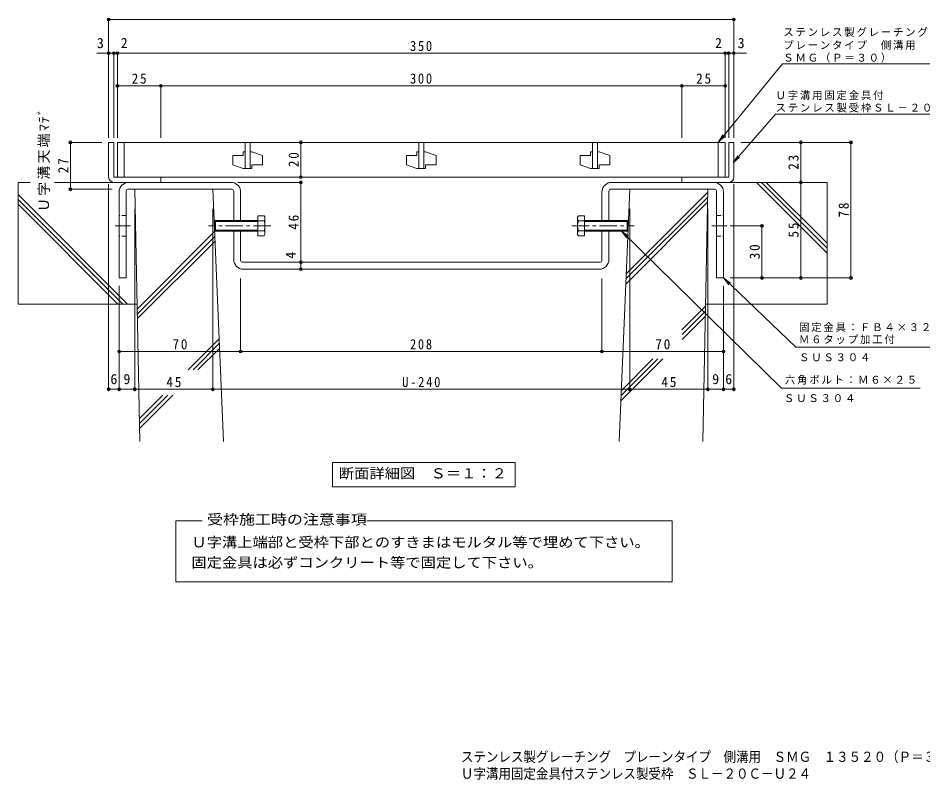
# Model space of a CAD drawing. Units: millimetres at full size. Extents: x -328 to 456, y -387 to 322.
# Drawn here: x -328 to 193, y -387 to 51 of the extents above; entities that cross this region are included whole.
import ezdxf
from ezdxf.enums import TextEntityAlignment as Align

# ---------------------------------------------------------------- set-up
doc = ezdxf.new("R2010")
doc.units = ezdxf.units.MM
doc.header["$LTSCALE"] = 2
doc.header["$PDMODE"] = 32
doc.header["$PDSIZE"] = 1.6
doc.linetypes.add('CHAIN1', pattern=[8, 5, -1, 1, -1])
doc.linetypes.add('DASHED1', pattern=[1.8, 1.2, -0.6])
for name, color, linetype, lineweight in [('D-1', 2, 'Continuous', 9), ('D-2', 3, 'Continuous', 9), ('D-4', 7, 'Continuous', 9), ('D-5', 7, 'Continuous', 9), ('D-6', 6, 'Continuous', 9), ('D-8', 3, 'Continuous', 9), ('D-A', 2, 'Continuous', 9)]:
    doc.layers.add(name, color=color, linetype=linetype, lineweight=lineweight)
doc.layers.add('F-0_F-0ﾚｲﾔ', color=2, linetype='Continuous')
doc.styles.add('ＭＳ ゴシック', font='')
doc.styles.get('ＭＳ ゴシック').set_extended_font_data('MS Gothic')

msp = doc.modelspace()

# ---------------------------------------------------------------- linework, layer by layer
at = {"layer": 'D-1'}
for p, q in [((-275.647, -40.561), (-275.647, -20.562)), ((-272.647, -20.562), (-275.647, -20.562)), ((81.353, -20.562), (84.353, -20.562)), ((84.353, -40.561), (84.353, -20.562)), ((-245.647, -43.561), (-245.647, -40.561)), ((54.353, -43.561), (54.353, -40.561)), ((-271.647, -43.561), (-272.647, -43.561)), ((-245.647, -43.561), (-271.647, -43.561)), ((54.353, -43.561), (80.353, -43.561)), ((80.353, -43.561), (81.353, -43.561))]:
    msp.add_line(p, q, dxfattribs=at)
for points in [[(-272.647, -20.562), (-272.647, -40.561), (-245.647, -40.561)], [(81.353, -20.562), (81.353, -40.561), (54.353, -40.561)]]:
    msp.add_lwpolyline(points, dxfattribs=at)
for centre, start, end in [((-272.647, -40.561), 180, 270), ((81.353, -40.561), 270, 0)]:
    msp.add_arc(centre, 3, start, end, dxfattribs=at)
at = {"layer": 'D-2'}
for p, q in [((79.353, -20.562), (-270.647, -20.562)), ((-266.647, -40.561), (-266.647, -20.562)), ((-197.147, -20.562), (-197.147, -35.562)), ((-194.147, -20.562), (-194.147, -35.562)), ((-97.147, -20.562), (-97.147, -35.562)), ((-94.147, -20.562), (-94.147, -35.562)), ((2.853, -20.562), (2.853, -35.562)), ((5.853, -20.562), (5.853, -35.562)), ((75.353, -40.561), (75.353, -20.562)), ((79.353, -20.562), (79.353, -40.561)), ((-204.147, -28.062), (-204.147, -33.562)), ((-204.147, -28.062), (-198.147, -28.062)), ((-198.147, -26.062), (-198.147, -28.062)), ((-197.147, -26.062), (-198.147, -26.062)), ((-193.147, -26.062), (-194.147, -26.062)), ((-104.147, -28.062), (-104.147, -33.562)), ((-104.147, -28.062), (-98.147, -28.062)), ((-98.147, -26.062), (-98.147, -28.062)), ((-97.147, -26.062), (-98.147, -26.062)), ((-93.147, -26.062), (-94.147, -26.062)), ((-4.147, -28.062), (-4.147, -33.562)), ((-4.147, -28.062), (1.853, -28.062)), ((1.853, -26.062), (1.853, -28.062)), ((2.853, -26.062), (1.853, -26.062)), ((6.853, -26.062), (5.853, -26.062)), ((-193.147, -33.562), (-187.147, -33.562)), ((-93.147, -33.562), (-87.147, -33.562)), ((6.853, -33.562), (12.853, -33.562))]:
    msp.add_line(p, q, dxfattribs=at)
for points in [[(-270.647, -20.562), (-270.647, -40.561), (79.353, -40.561)], [(-193.147, -26.062), (-187.147, -28.062), (-187.147, -33.562)], [(-93.147, -26.062), (-87.147, -28.062), (-87.147, -33.562)], [(6.853, -26.062), (12.853, -28.062), (12.853, -33.562)], [(-193.147, -33.562), (-193.147, -35.562), (-198.147, -35.562), (-204.147, -33.562)], [(-93.147, -33.562), (-93.147, -35.562), (-98.147, -35.562), (-104.147, -33.562)], [(6.853, -33.562), (6.853, -35.562), (1.853, -35.562), (-4.147, -33.562)]]:
    msp.add_lwpolyline(points, dxfattribs=at)
at = {"layer": 'D-4'}
for p, q in [((-275.647, 50.736), (-275.647, -17.971)), ((84.353, 50.136), (-275.647, 50.136)), ((84.353, 50.736), (84.353, -17.971)), ((-272.647, 31.319), (-272.647, -17.971)), ((-270.647, 31.319), (-270.647, -17.971)), ((79.353, 31.319), (79.353, -17.971)), ((81.353, 31.319), (81.353, -17.971)), ((-282.545, 30.719), (-272.647, 30.719)), ((-272.647, 30.719), (-270.647, 30.719)), ((-270.647, 30.719), (79.353, 30.719)), ((79.353, 30.719), (81.353, 30.719)), ((81.353, 30.719), (91.557, 30.719)), ((-245.647, 11.966), (-270.647, 11.966)), ((-245.647, 12.566), (-245.647, -17.971)), ((54.353, 11.966), (-245.647, 11.966)), ((54.353, 12.566), (54.353, -17.971)), ((79.353, 11.966), (54.353, 11.966)), ((-298.294, -20.562), (-279.647, -20.562)), ((-297.694, -47.561), (-297.694, -20.562)), ((-164.944, -40.561), (-164.944, -20.562)), ((75.353, -20.562), (78.995, -17.136)), ((152.332, -20.562), (88.353, -20.562)), ((122.827, -43.561), (122.827, -20.562)), ((151.732, -98.561), (151.732, -20.562)), ((-275.647, -163.218), (-275.647, -44.561)), ((-164.344, -43.561), (-201.247, -43.561)), ((-164.944, -89.561), (-164.944, -43.561)), ((124.105, -43.561), (76.673, -43.561)), ((84.353, -163.218), (84.353, -44.561)), ((122.827, -43.561), (122.827, -98.561)), ((-298.294, -47.561), (-273.671, -47.561)), ((-260.647, -163.218), (-260.647, -58.873)), ((-215.647, -163.218), (-215.647, -58.873)), ((24.353, -163.218), (24.353, -58.873)), ((69.353, -163.218), (69.353, -58.873)), ((101.114, -68.561), (82.223, -68.561)), ((100.514, -98.561), (100.514, -68.561)), ((-164.944, -93.561), (-164.944, -89.561)), ((-199.647, -141.506), (-199.647, -98.847)), ((8.353, -141.506), (8.353, -98.847)), ((152.332, -98.561), (82.223, -98.561)), ((-269.647, -163.218), (-269.647, -103.118)), ((78.353, -163.218), (78.353, -103.118)), ((-269.647, -140.906), (-199.647, -140.906)), ((-199.647, -140.906), (8.353, -140.906)), ((8.353, -140.906), (78.353, -140.906)), ((-269.647, -162.618), (-275.647, -162.618)), ((-269.647, -162.618), (-260.647, -162.618)), ((-260.647, -162.618), (-215.647, -162.618)), ((-215.647, -162.618), (24.353, -162.618)), ((24.353, -162.618), (69.353, -162.618)), ((69.353, -162.618), (78.353, -162.618)), ((78.353, -162.618), (84.353, -162.618))]:
    msp.add_line(p, q, dxfattribs=at)
msp.add_lwpolyline([(112.28, 24.629), (75.353, -20.562), (77.984, -16.31)], dxfattribs=at)
for p in [(-275.647, 50.136), (84.353, 50.136), (-275.647, 30.719), (-272.647, 30.719), (-270.647, 30.719), (79.353, 30.719), (81.353, 30.719), (84.353, 30.719), (-270.647, 11.966), (-245.647, 11.966), (54.353, 11.966), (79.353, 11.966), (-297.694, -20.562), (-164.944, -20.562), (122.827, -20.562), (151.732, -20.562), (-164.944, -40.561), (-297.694, -47.561), (-164.944, -43.561), (122.827, -43.561), (100.514, -68.561), (-164.944, -89.561), (-164.944, -93.561), (100.514, -98.561), (122.827, -98.561), (151.732, -98.561), (-269.647, -140.906), (-199.647, -140.906), (8.353, -140.906), (78.353, -140.906), (-275.647, -162.618), (-269.647, -162.618), (-260.647, -162.618), (-215.647, -162.618), (24.353, -162.618), (69.353, -162.618), (78.353, -162.618), (84.353, -162.618)]:
    msp.add_point(p, dxfattribs=at)
at = {"layer": 'D-5'}
for p, q in [((112.28, 24.629), (197.763, 24.629)), ((108.309, -4.297), (83.844, -32.405)), ((108.309, -4.297), (233.595, -4.297)), ((83.844, -32.405), (86.606, -28.237)), ((83.844, -32.405), (87.591, -29.094)), ((19.566, -71.561), (111.733, -161.916)), ((19.566, -71.561), (22.649, -75.498)), ((19.566, -71.561), (23.563, -74.566)), ((78.353, -98.561), (82.349, -101.566)), ((78.353, -98.561), (81.436, -102.498)), ((78.353, -98.561), (120.005, -138.304)), ((197.82, -138.304), (120.005, -138.304)), ((191.504, -161.916), (111.733, -161.916)), ((-146.717, -204.656), (-41.517, -204.656)), ((-146.717, -204.656), (-146.717, -218.656)), ((-41.517, -204.656), (-41.517, -218.656)), ((-146.717, -218.656), (-41.517, -218.656)), ((-237.016, -238.207), (-221.8, -238.207)), ((-237.016, -273.374), (-237.016, -238.207))]:
    msp.add_line(p, q, dxfattribs=at)
msp.add_lwpolyline([(-127.086, -238.207), (48.782, -238.207), (48.782, -273.374), (-237.016, -273.374)], dxfattribs=at)
at = {"layer": 'D-6'}
for p, q in [((-320.885, -43.561), (-327.793, -43.561)), ((-327.793, -43.561), (-327.793, -113.561)), ((-261.647, -43.561), (-306.745, -43.561)), ((70.353, -43.561), (138.033, -43.561)), ((138.033, -84.276), (97.318, -43.561)), ((138.033, -81.447), (100.147, -43.561)), ((138.033, -78.619), (102.975, -43.561)), ((138.033, -43.561), (138.033, -113.561)), ((-264.751, -113.561), (-327.793, -50.519)), ((-257.747, -192.561), (-260.647, -47.561)), ((18.311, -192.561), (24.353, -47.561)), ((22.204, -99.128), (69.262, -52.07)), ((22.327, -96.177), (69.32, -49.184)), ((24.353, -47.561), (69.353, -47.561)), ((66.453, -192.561), (69.353, -47.561)), ((-267.579, -113.561), (-327.793, -53.347)), ((-270.408, -113.561), (-327.793, -56.176)), ((22.081, -102.079), (69.205, -54.956)), ((-259.267, -116.559), (-214.632, -71.924)), ((-259.212, -119.332), (-214.519, -74.64)), ((-259.156, -122.105), (-214.406, -77.355)), ((-259.327, -113.561), (-327.793, -113.561)), ((68.033, -113.561), (138.033, -113.561)), ((54.421, -128.376), (68.008, -114.789)), ((54.492, -131.133), (67.95, -117.675)), ((54.492, -133.962), (67.893, -120.561)), ((-229.883, -151.469), (-212.06, -133.646)), ((-227.055, -151.469), (-211.947, -136.361)), ((-224.227, -151.469), (-211.834, -139.076)), ((19.286, -169.168), (43.385, -145.069)), ((19.409, -166.217), (40.557, -145.069)), ((19.532, -163.265), (37.728, -145.069)), ((-258.007, -179.592), (-244.41, -165.995)), ((-257.951, -182.365), (-241.582, -165.995)), ((-257.896, -185.138), (-238.753, -165.995))]:
    msp.add_line(p, q, dxfattribs=at)
msp.add_lwpolyline([(-209.606, -192.561), (-215.647, -47.561), (-260.647, -47.561)], dxfattribs=at)
at = {"layer": 'D-8'}
for p, q in [((-205.247, -43.561), (-264.047, -43.561)), ((13.953, -43.561), (72.753, -43.561)), ((-269.647, -49.161), (-269.647, -98.561)), ((-265.647, -48.561), (-265.647, -98.561)), ((-204.647, -47.561), (-264.647, -47.561)), ((-203.647, -65.561), (-203.647, -48.561)), ((-199.647, -65.561), (-199.647, -49.161)), ((8.353, -65.561), (8.353, -49.161)), ((12.353, -65.561), (12.353, -48.561)), ((13.353, -47.561), (73.353, -47.561)), ((74.353, -48.561), (74.353, -98.561)), ((78.353, -49.161), (78.353, -98.561)), ((-203.647, -87.961), (-203.647, -71.561)), ((-199.647, -88.561), (-199.647, -71.561)), ((8.353, -88.561), (8.353, -71.561)), ((12.353, -87.961), (12.353, -71.561)), ((7.353, -89.561), (-198.647, -89.561)), ((6.753, -93.561), (-198.047, -93.561)), ((-269.647, -98.561), (-265.647, -98.561)), ((78.353, -98.561), (74.353, -98.561))]:
    msp.add_line(p, q, dxfattribs=at)
at = {"layer": 'D-8', "linetype": 'DASHED1'}
for p, q in [((-265.647, -62.561), (-269.647, -62.561)), ((74.353, -62.561), (78.353, -62.561)), ((-265.647, -74.561), (-269.647, -74.561)), ((74.353, -74.561), (78.353, -74.561))]:
    msp.add_line(p, q, dxfattribs=at)
at = {"layer": 'D-8', "linetype": 'CHAIN1'}
for p, q in [((-271.847, -68.561), (-263.017, -68.561)), ((80.552, -68.561), (71.722, -68.561))]:
    msp.add_line(p, q, dxfattribs=at)
at = {"layer": 'D-8'}
for centre, radius, start, end in [((-264.047, -49.161), 5.6, 90, 180), ((-205.247, -49.161), 5.6, 79.6124, 90), ((-205.247, -49.161), 5.6, 0, 79.6124), ((13.953, -49.161), 5.6, 100.3876, 180), ((13.953, -49.161), 5.6, 90, 100.3876), ((72.753, -49.161), 5.6, 0, 90), ((-264.647, -48.561), 1, 90, 180), ((-204.647, -48.561), 1, 0, 90), ((13.353, -48.561), 1, 90, 180), ((73.353, -48.561), 1, 0, 90), ((-198.047, -87.961), 5.6, 180, 270), ((-198.647, -88.561), 1, 180, 270), ((6.753, -87.961), 5.6, 270, 0), ((7.353, -88.561), 1, 270, 0)]:
    msp.add_arc(centre, radius, start, end, dxfattribs=at)
at = {"layer": 'D-A'}
for p, q in [((-214.67, -66.103), (-214.128, -65.561)), ((-214.67, -71.02), (-214.67, -66.103)), ((-189.67, -66.103), (-214.67, -66.103)), ((-214.128, -65.561), (-214.128, -71.561)), ((-189.67, -65.561), (-214.128, -65.561)), ((-189.67, -62.788), (-189.67, -74.335)), ((-186.116, -62.788), (-189.67, -62.788)), ((-186.116, -65.675), (-189.67, -65.675)), ((-186.116, -62.788), (-185.67, -63.561)), ((-185.67, -73.561), (-185.67, -63.561)), ((-5.178, -62.788), (-5.625, -63.561)), ((-5.625, -73.561), (-5.625, -63.561)), ((-5.178, -62.788), (-1.625, -62.788)), ((-5.178, -65.675), (-1.625, -65.675)), ((-1.625, -62.788), (-1.625, -74.335)), ((-1.625, -65.561), (22.834, -65.561)), ((-1.625, -66.103), (23.375, -66.103)), ((22.834, -65.561), (22.834, -71.561)), ((23.375, -66.103), (22.834, -65.561)), ((23.375, -71.02), (23.375, -66.103)), ((-214.67, -71.02), (-214.128, -71.561)), ((-189.67, -71.02), (-214.67, -71.02)), ((-189.67, -71.561), (-214.128, -71.561)), ((-186.116, -71.448), (-189.67, -71.448)), ((-5.178, -71.448), (-1.625, -71.448)), ((-1.625, -71.02), (23.375, -71.02)), ((-1.625, -71.561), (22.834, -71.561)), ((23.375, -71.02), (22.834, -71.561)), ((-186.116, -74.335), (-189.67, -74.335)), ((-185.67, -73.561), (-186.116, -74.335)), ((-5.625, -73.561), (-5.178, -74.335)), ((-5.178, -74.335), (-1.625, -74.335))]:
    msp.add_line(p, q, dxfattribs=at)
at = {"layer": 'D-A', "linetype": 'CHAIN1'}
for p, q in [((-182.309, -68.561), (-218.203, -68.561)), ((-8.986, -68.561), (26.908, -68.561))]:
    msp.add_line(p, q, dxfattribs=at)
at = {"layer": 'D-A'}
for centre, radius, start, end in [((-189.068, -64.492), 3.408, 4.38425, 29.99998), ((-188.516, -64.141), 2.848, 327.42444, 358.1913), ((-195.223, -68.561), 9.553, 342.41203, 17.58795), ((-2.227, -64.492), 3.408, 150.00002, 175.61575), ((-2.778, -64.141), 2.848, 181.8087, 212.57556), ((3.929, -68.561), 9.553, 162.41205, 197.58797), ((-189.068, -72.631), 3.408, 330, 355.61574), ((-188.516, -72.981), 2.848, 1.80869, 32.57555), ((-2.227, -72.631), 3.408, 184.38426, 210), ((-2.778, -72.981), 2.848, 147.42445, 178.19131)]:
    msp.add_arc(centre, radius, start, end, dxfattribs=at)

# ---------------------------------------------------------------- texts
at = {"layer": 'D-4', "color": 2, "style": 'ＭＳ ゴシック'}
for s, p in [('3', (-282.396, 31.919)), ('2', (-268.715, 31.919)), ('2', (73.479, 31.919)), ('3', (86.503, 31.919)), ('6', (-274.647, -161.418)), ('9', (-267.147, -161.418)), ('9', (71.853, -161.418)), ('6', (79.353, -161.418))]:
    msp.add_text(s, height=5.865, dxfattribs=at).set_placement(p, align=Align.BOTTOM_LEFT)
msp.add_text('4', height=5.865, rotation=90, dxfattribs=at).set_placement((-166.144, -87.481), align=Align.BOTTOM_LEFT)
at = {"layer": 'D-4', "color": 2, "char_height": 5.865, "attachment_point": 7, "style": 'ＭＳ ゴシック'}
for s, insert in [('\\T1.27;\\W0.9;350', (-102.147, 31.919)), ('\\T1.27;\\W0.95;25', (-262.397, 13.166)), ('\\T1.27;\\W0.9;300', (-102.147, 13.166)), ('\\T1.27;\\W0.95;25', (62.603, 13.166)), ('\\T1.27;\\W0.95;70', (-238.897, -139.706)), ('\\T1.27;\\W0.9;208', (-102.147, -139.706)), ('\\T1.27;\\W0.95;70', (39.103, -139.706)), ('\\T1.27;\\W0.95;45', (-242.397, -161.418)), ('\\T1.28;\\W0.9;U-240', (-106.647, -161.418)), ('\\T1.27;\\W0.95;45', (42.603, -161.418))]:
    msp.add_mtext(s, dxfattribs=dict(at, insert=insert))
at = {"layer": 'D-4', "color": 2, "char_height": 5.865, "attachment_point": 7, "rotation": 90, "style": 'ＭＳ ゴシック'}
for s, insert in [('\\T1.16;Ｕ字溝天端ﾏﾃﾞ', (-309.378, -60.562)), ('\\T1.27;\\W0.95;27', (-298.894, -38.312)), ('\\T1.27;\\W0.95;20', (-166.144, -34.812)), ('\\T1.27;\\W0.95;23', (121.627, -36.312)), ('\\T1.27;\\W0.95;78', (150.532, -63.812)), ('\\T1.27;\\W0.95;46', (-166.144, -70.811)), ('\\T1.27;\\W0.95;55', (121.627, -75.311)), ('\\T1.27;\\W0.95;30', (99.314, -87.811))]:
    msp.add_mtext(s, dxfattribs=dict(at, insert=insert))
at = {"layer": 'D-5', "color": 2, "style": 'ＭＳ ゴシック'}
for s, width, p in [('断面詳細図\u3000Ｓ＝１：２', 1.1, (-143.117, -215.656)), ('受枠施工時の注意事項', 1.15, (-219.022, -242.177)), ('Ｕ字溝上端部と受枠下部とのすきまはモルタル等で埋めて下さい。', 1.1, (-228.022, -255.317)), ('固定金具は必ずコンクリート等で固定して下さい。', 1.1, (-228.022, -266.977))]:
    msp.add_text(s, height=5.865, dxfattribs=dict(at, width=width)).set_placement(p, align=Align.BOTTOM_LEFT)
at = {"layer": 'D-5', "char_height": 4.399, "attachment_point": 7, "style": 'ＭＳ ゴシック'}
for s, insert in [('\\T1.17;ステンレス製グレーチング', (112.762, 40.154)), ('\\T1.17;プレーンタイプ\u3000側溝用', (112.762, 32.661)), ('\\T1.17;ＳＭＧ（Ｐ＝３０）', (112.762, 25.333)), ('\\T1.17;Ｕ字溝用固定金具付', (108.313, 3.805)), ('\\T1.17;ステンレス製受枠ＳＬ－２０Ｃ－Ｕ２４', (108.313, -3.345)), ('\\T1.17;固定金具：ＦＢ４×３２', (121.82, -129.637)), ('\\T1.17;Ｍ６タップ加工付', (121.82, -136.637)), ('\\T1.17;ＳＵＳ３０４', (121.82, -146.525)), ('\\T1.17;六角ボルト：Ｍ６×２５', (113.682, -159.916)), ('\\T1.17;ＳＵＳ３０４', (113.161, -170.048))]:
    msp.add_mtext(s, dxfattribs=dict(at, insert=insert))
at = {"layer": 'F-0_F-0ﾚｲﾔ', "style": 'ＭＳ ゴシック', "width": 0.9}
for s, p in [('ステンレス製グレーチング\u3000プレーンタイプ\u3000側溝用\u3000ＳＭＧ\u3000１３５２０（Ｐ＝３０）', (-72.822, -378.728)), ('Ｕ字溝用固定金具付ステンレス製受枠\u3000ＳＬ－２０Ｃ－Ｕ２４', (-72.822, -388.42))]:
    msp.add_text(s, height=5.865, dxfattribs=at).set_placement(p, align=Align.BOTTOM_LEFT)

doc.saveas('drawing.dxf')
